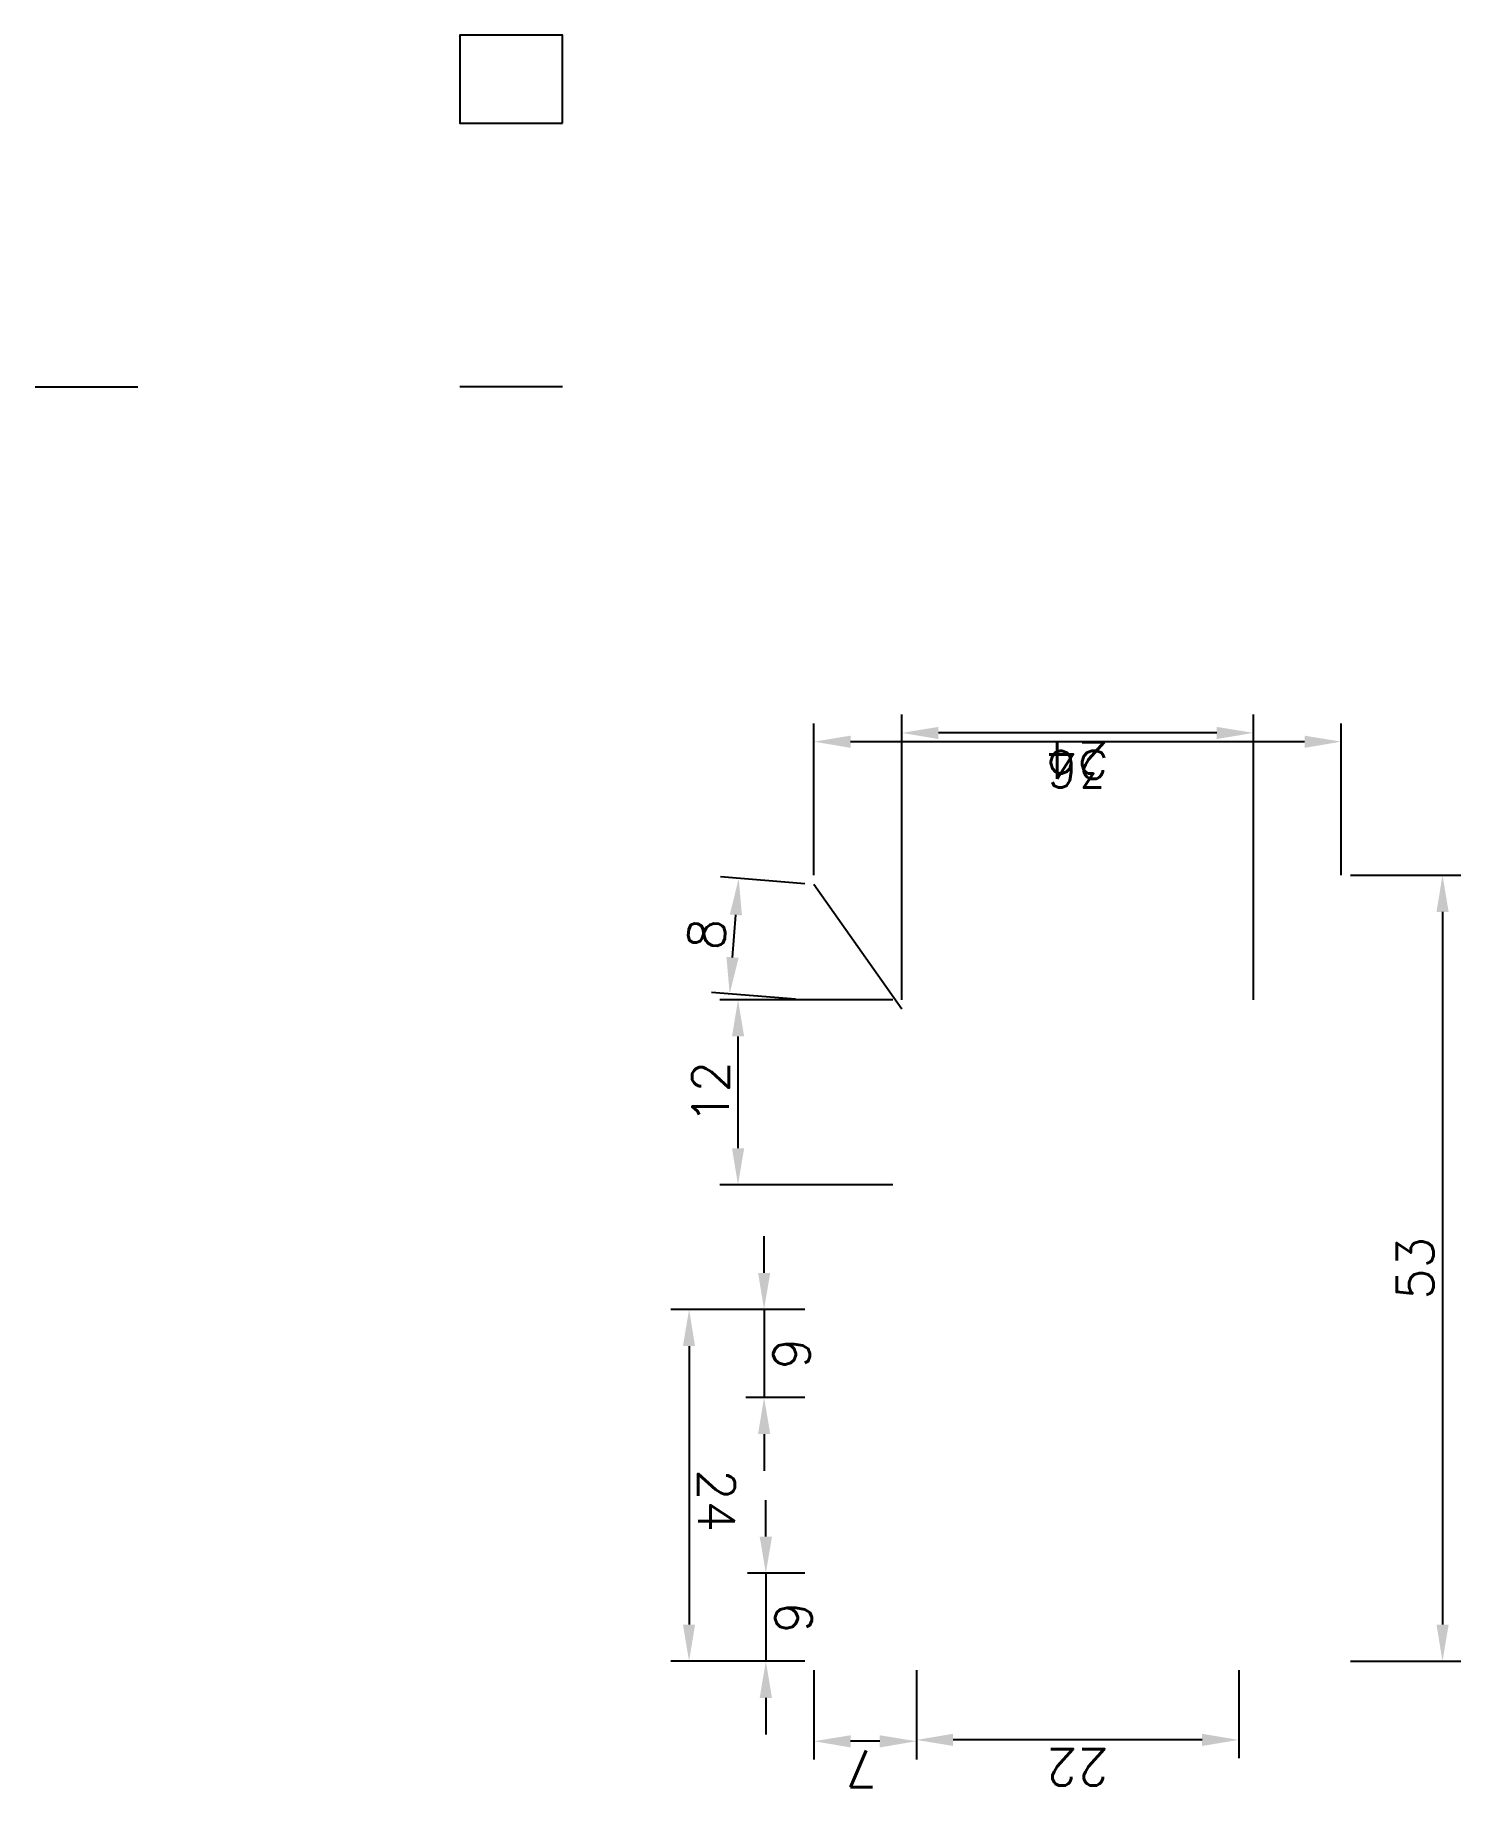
# Model space of a CAD drawing. Header units: millimetres. Extents: x 89 to 187, y 233 to 353.
import ezdxf

# ---------------------------------------------------------------- set-up
doc = ezdxf.new("R2010")
doc.units = ezdxf.units.MM
doc.styles.get("Standard").update_dxf_attribs({"font": 'txt', "bigfont": 'gbcbig.shx'})
doc.dimstyles.new('ISO-25', dxfattribs={"dimtxt": 2.5, "dimasz": 2.5, "dimexe": 1.25, "dimexo": 0.625, "dimtad": 1, "dimtxsty": 'Standard', "dimcen": 2.5, "dimadec": 0, "dimazin": 0, "dimtfac": 1, "dimtmove": 0, "dimatfit": 3, "dimfxl": 1, "dimarcsym": 0})

# ---------------------------------------------------------------- blocks, each defined once
blk = doc.blocks.new('*D1')
at = {"color": 0, "lineweight": -2}
for p, q in [((142.49, 295.42), (142.49, 305.78)), ((178.49, 295.42), (178.49, 305.78)), ((175.99, 304.53), (144.99, 304.53))]:
    blk.add_line(p, q, dxfattribs=at)
at = {"color": 0}
for points in [[(144.99, 304.11), (144.99, 304.94), (142.49, 304.53)], [(175.99, 304.11), (175.99, 304.94), (178.49, 304.53)]]:
    blk.add_solid(points, dxfattribs=at)
at = {"layer": 'Defpoints', "color": 0}
for p in [(142.49, 304.53), (142.49, 294.79), (178.49, 294.79)]:
    blk.add_point(p, dxfattribs=at)
at = {"color": 0, "insert": (160.49, 302.65), "char_height": 2.5, "attachment_point": 5, "rotation": 180}
blk.add_mtext('36', dxfattribs=at)
blk = doc.blocks.new('*D2')
at = {"color": 0, "lineweight": -2}
for p, q in [((148.49, 286.92), (148.49, 306.38)), ((172.49, 286.92), (172.49, 306.38)), ((169.99, 305.13), (150.99, 305.13))]:
    blk.add_line(p, q, dxfattribs=at)
at = {"color": 0}
for points in [[(150.99, 304.71), (150.99, 305.54), (148.49, 305.13)], [(169.99, 304.71), (169.99, 305.54), (172.49, 305.13)]]:
    blk.add_solid(points, dxfattribs=at)
at = {"layer": 'Defpoints', "color": 0}
for p in [(148.49, 305.13), (148.49, 286.29), (172.49, 286.29)]:
    blk.add_point(p, dxfattribs=at)
at = {"color": 0, "insert": (160.49, 303.25), "char_height": 2.5, "attachment_point": 5, "rotation": 180}
blk.add_mtext('24', dxfattribs=at)
blk = doc.blocks.new('*D3')
at = {"color": 0, "lineweight": -2}
for p, q in [((149.49, 241.17), (149.49, 235.17)), ((171.49, 241.17), (171.49, 235.17)), ((168.99, 236.42), (151.99, 236.42))]:
    blk.add_line(p, q, dxfattribs=at)
at = {"color": 0}
for points in [[(151.99, 236.01), (151.99, 236.84), (149.49, 236.42)], [(168.99, 236.01), (168.99, 236.84), (171.49, 236.42)]]:
    blk.add_solid(points, dxfattribs=at)
at = {"layer": 'Defpoints', "color": 0}
for p in [(149.49, 241.79), (171.49, 241.79), (149.49, 236.42)]:
    blk.add_point(p, dxfattribs=at)
at = {"color": 0, "insert": (160.49, 234.55), "char_height": 2.5, "attachment_point": 5, "rotation": 180}
blk.add_mtext('22', dxfattribs=at)
blk = doc.blocks.new('*D4')
at = {"color": 0, "lineweight": -2}
for p, q in [((142.49, 241.17), (142.49, 235.08)), ((149.49, 241.17), (149.49, 235.08)), ((146.99, 236.33), (144.99, 236.33))]:
    blk.add_line(p, q, dxfattribs=at)
at = {"color": 0}
for points in [[(144.99, 235.91), (144.99, 236.74), (142.49, 236.33)], [(146.99, 235.91), (146.99, 236.74), (149.49, 236.33)]]:
    blk.add_solid(points, dxfattribs=at)
at = {"layer": 'Defpoints', "color": 0}
for p in [(142.49, 241.79), (149.49, 241.79), (142.49, 236.33)]:
    blk.add_point(p, dxfattribs=at)
at = {"color": 0, "insert": (145.73, 234.45), "char_height": 2.5, "attachment_point": 5, "rotation": 180}
blk.add_mtext('7', dxfattribs=at)
blk = doc.blocks.new('*D5')
at = {"color": 0, "lineweight": -2}
for p, q in [((141.87, 265.79), (132.72, 265.79)), ((133.97, 263.29), (133.97, 244.29)), ((141.87, 241.79), (132.72, 241.79))]:
    blk.add_line(p, q, dxfattribs=at)
at = {"color": 0}
for points in [[(134.38, 263.29), (133.55, 263.29), (133.97, 265.79)], [(134.38, 244.29), (133.55, 244.29), (133.97, 241.79)]]:
    blk.add_solid(points, dxfattribs=at)
at = {"layer": 'Defpoints', "color": 0}
for p in [(142.49, 265.79), (133.97, 241.79), (142.49, 241.79)]:
    blk.add_point(p, dxfattribs=at)
at = {"color": 0, "insert": (135.84, 252.75), "char_height": 2.5, "attachment_point": 5, "rotation": 270}
blk.add_mtext('24', dxfattribs=at)
blk = doc.blocks.new('*D6')
at = {"color": 0, "lineweight": -2}
for p, q in [((139.09, 268.29), (139.09, 270.79)), ((141.87, 265.79), (137.84, 265.79)), ((139.09, 265.79), (139.09, 259.79)), ((141.87, 259.79), (137.84, 259.79)), ((139.09, 257.29), (139.09, 254.79))]:
    blk.add_line(p, q, dxfattribs=at)
at = {"color": 0}
for points in [[(139.51, 268.29), (138.68, 268.29), (139.09, 265.79)], [(139.51, 257.29), (138.68, 257.29), (139.09, 259.79)]]:
    blk.add_solid(points, dxfattribs=at)
at = {"layer": 'Defpoints', "color": 0}
for p in [(142.49, 265.79), (139.09, 259.79), (142.49, 259.79)]:
    blk.add_point(p, dxfattribs=at)
at = {"color": 0, "insert": (140.97, 262.79), "char_height": 2.5, "attachment_point": 5, "rotation": 270}
blk.add_mtext('6', dxfattribs=at)
blk = doc.blocks.new('*D7')
at = {"color": 0, "lineweight": -2}
for p, q in [((139.21, 250.29), (139.21, 252.79)), ((141.87, 247.79), (137.96, 247.79)), ((139.21, 247.79), (139.21, 241.79)), ((141.87, 241.79), (137.96, 241.79)), ((139.21, 239.29), (139.21, 236.79))]:
    blk.add_line(p, q, dxfattribs=at)
at = {"color": 0}
for points in [[(139.63, 250.29), (138.79, 250.29), (139.21, 247.79)], [(139.63, 239.29), (138.79, 239.29), (139.21, 241.79)]]:
    blk.add_solid(points, dxfattribs=at)
at = {"layer": 'Defpoints', "color": 0}
for p in [(142.49, 247.79), (139.21, 241.79), (142.49, 241.79)]:
    blk.add_point(p, dxfattribs=at)
at = {"color": 0, "insert": (141.09, 244.79), "char_height": 2.5, "attachment_point": 5, "rotation": 270}
blk.add_mtext('6', dxfattribs=at)
blk = doc.blocks.new('*D8')
at = {"color": 0, "lineweight": -2}
for p, q in [((179.12, 295.42), (186.65, 295.42)), ((185.4, 292.92), (185.4, 244.29)), ((179.12, 241.79), (186.65, 241.79))]:
    blk.add_line(p, q, dxfattribs=at)
at = {"color": 0}
for points in [[(184.99, 292.92), (185.82, 292.92), (185.4, 295.42)], [(184.99, 244.29), (185.82, 244.29), (185.4, 241.79)]]:
    blk.add_solid(points, dxfattribs=at)
at = {"layer": 'Defpoints', "color": 0}
for p in [(178.49, 295.42), (178.49, 241.79), (185.4, 241.79)]:
    blk.add_point(p, dxfattribs=at)
at = {"color": 0, "insert": (183.53, 268.6), "char_height": 2.5, "attachment_point": 5, "rotation": 90}
blk.add_mtext('53', dxfattribs=at)
blk = doc.blocks.new('*D10')
at = {"color": 0, "lineweight": -2}
for p, q in [((147.87, 286.92), (136.06, 286.92)), ((137.31, 276.79), (137.31, 284.42)), ((147.87, 274.29), (136.06, 274.29))]:
    blk.add_line(p, q, dxfattribs=at)
at = {"color": 0}
for points in [[(136.9, 284.42), (137.73, 284.42), (137.31, 286.92)], [(136.9, 276.79), (137.73, 276.79), (137.31, 274.29)]]:
    blk.add_solid(points, dxfattribs=at)
at = {"layer": 'Defpoints', "color": 0}
for p in [(137.31, 286.92), (148.49, 286.92), (148.49, 274.29)]:
    blk.add_point(p, dxfattribs=at)
at = {"color": 0, "insert": (135.44, 280.6), "char_height": 2.5, "attachment_point": 5, "rotation": 90}
blk.add_mtext('12', dxfattribs=at)
blk = doc.blocks.new('*D11')
at = {"color": 0, "lineweight": -2}
for p, q in [((141.87, 294.84), (136.12, 295.3)), ((136.94, 289.81), (137.16, 292.71)), ((141.24, 286.96), (135.49, 287.42))]:
    blk.add_line(p, q, dxfattribs=at)
at = {"color": 0}
for points in [[(136.75, 292.74), (137.58, 292.67), (137.36, 295.2)], [(136.52, 289.85), (137.35, 289.78), (136.74, 287.32)]]:
    blk.add_solid(points, dxfattribs=at)
at = {"layer": 'Defpoints', "color": 0}
for p in [(137.36, 295.2), (142.49, 294.79), (141.87, 286.92)]:
    blk.add_point(p, dxfattribs=at)
at = {"color": 0, "insert": (135.18, 291.41), "char_height": 2.5, "attachment_point": 5, "rotation": 85.4622}
blk.add_mtext('8', dxfattribs=at)

msp = doc.modelspace()

# ---------------------------------------------------------------- linework, layer by layer
for p, q in [((89.332, 328.736, 20), (96.332, 328.736, 20)), ((89.332, 328.736, 20), (96.332, 328.736, 20)), ((125.332, 328.736, 20), (118.332, 328.736, 20)), ((125.332, 328.736, 20), (118.332, 328.736, 20)), ((147.866, 286.915, 6), (141.866, 286.915, 6))]:
    msp.add_line(p, q)
at = {"extrusion": (-8.18443e-30, 1.11022e-15, -1)}
msp.add_line((148.491, 286.29, 6), (142.491, 294.79, 6), dxfattribs=at)
at = {"elevation": 20}
for points in [[(125.332, 346.736), (125.332, 352.736), (118.332, 352.736), (118.332, 346.736)], [(89.332, 328.736), (89.332, 328.736), (89.332, 328.736), (89.332, 328.736)], [(89.332, 328.736), (89.332, 328.736), (89.332, 328.736), (89.332, 328.736)]]:
    msp.add_lwpolyline(points, close=True, dxfattribs=at)

# ---------------------------------------------------------------- dimensions: what is measured, and where the dimension line sits
at = {"color": 5}
for p1, p2, distance, picture, middle in [((172.491, 286.29, 6), (148.491, 286.29, 6), -18.835, '*D2', (160.491, 303.25, 6)), ((178.491, 294.79), (142.491, 294.79), -9.735, '*D1', (160.491, 302.65)), ((171.491, 241.79, 20), (149.491, 241.79, 20), 5.366, '*D3', (160.491, 234.549, 20))]:
    dim = msp.add_aligned_dim(p1=p1, p2=p2, distance=distance, dimstyle='ISO-25', dxfattribs=at)
    dim.commit()
    dim.dimension.update_dxf_attribs({"geometry": picture, "text_midpoint": middle})
for p1, p2, distance, text, picture, middle in [((141.866, 286.915, 6), (142.491, 294.79, 6), 5.145, '8', '*D11', (135.181, 291.408, 6)), ((178.491, 295.415), (178.491, 241.79), 6.912, '53', '*D8', (183.528, 268.603)), ((148.491, 274.29, 6), (148.491, 286.915, 6), 11.178, '12', '*D10', (135.437, 280.603, 6))]:
    dim = msp.add_aligned_dim(p1=p1, p2=p2, distance=distance, text=text, dimstyle='ISO-25', dxfattribs=at)
    dim.commit()
    dim.dimension.update_dxf_attribs({"geometry": picture, "text_midpoint": middle})
for base, p1, p2, angle, picture, middle in [((139.092, 259.79, 20), (142.491, 265.79, 20), (142.491, 259.79, 20), 270, '*D6', (139.092, 262.79, 20)), ((133.965, 241.79, 20), (142.491, 265.79, 20), (142.491, 241.79, 20), 270, '*D5', (133.965, 252.749, 20)), ((139.211, 241.79, 20), (142.491, 247.79, 20), (142.491, 241.79, 20), 270, '*D7', (139.211, 244.79, 20)), ((142.491, 236.325, 20), (149.491, 241.79, 20), (142.491, 241.79, 20), 180, '*D4', (145.727, 236.325, 20))]:
    dim = msp.add_linear_dim(base=base, p1=p1, p2=p2, angle=angle, dimstyle='ISO-25', dxfattribs=at)
    dim.commit()
    dim.dimension.update_dxf_attribs({"geometry": picture, "text_midpoint": middle, "dimtype": 161})

doc.saveas('drawing.dxf')
